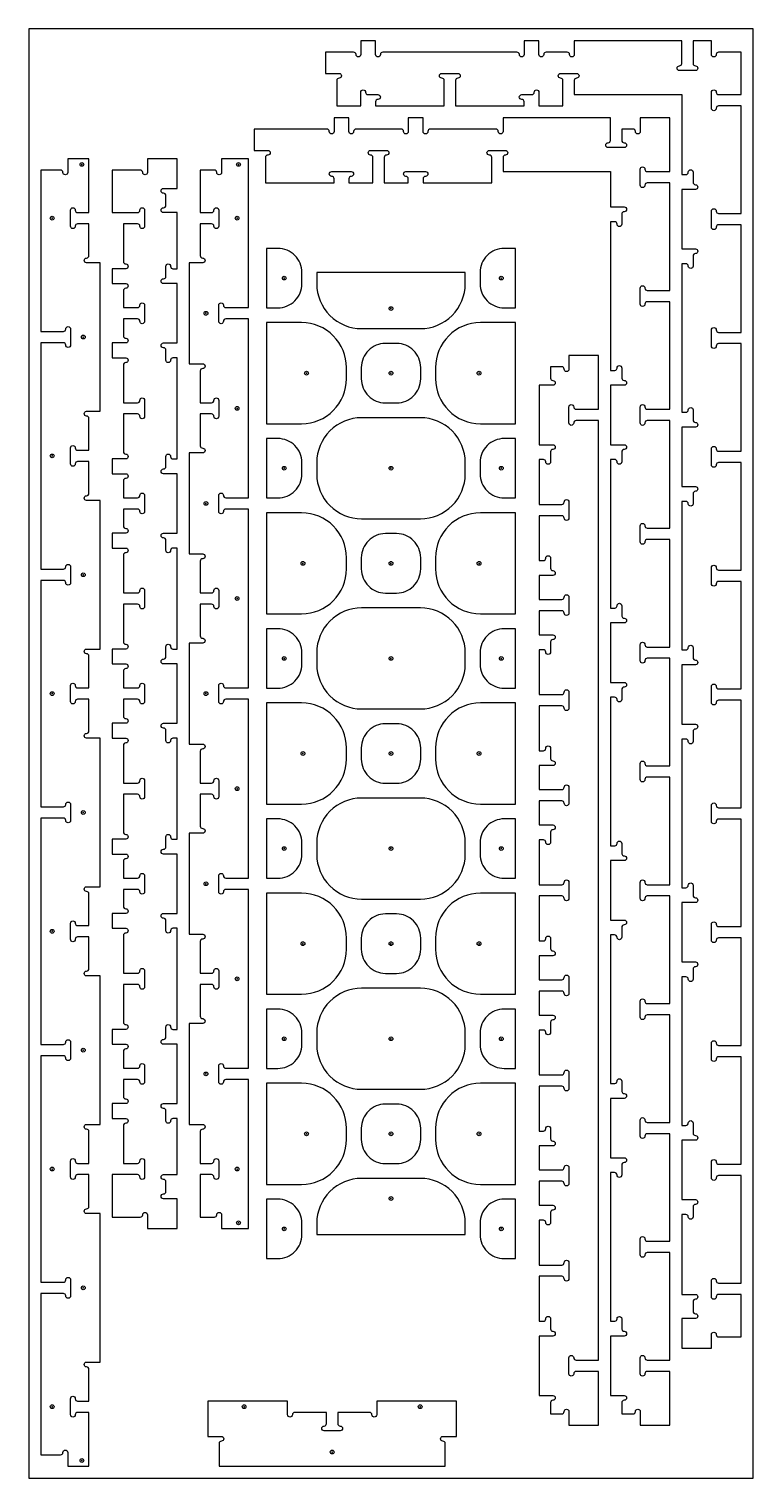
# Model space of a CAD drawing. Header units: inches. Extents: x 1367 to 1651, y -1653 to -1438.
# Drawn here: x 1445.7 to 1493.7, y -1534.4 to -1438.4 of the extents above; entities that cross this region are included whole.
import ezdxf

# ---------------------------------------------------------------- set-up
doc = ezdxf.new("R2010")
doc.units = ezdxf.units.IN
doc.header["$MEASUREMENT"] = 0
for name, color, linetype in [('000_NOTES', 6, 'Continuous'), ('CUT_FASTENERS', 1, 'Continuous'), ('CUT_THRU', 7, 'Continuous')]:
    doc.layers.add(name, color=color, linetype=linetype)

# ---------------------------------------------------------------- blocks, each defined once
blk = doc.blocks.new('FASTENER')
blk.add_circle((0, 0), 0.125)
blk.add_point((0, 0))

msp = doc.modelspace()

# ---------------------------------------------------------------- linework, layer by layer
at = {"layer": 'CUT_THRU'}
for points in [[(1492.932, -1514.39), (1491.436, -1514.39, 0.414214), (1491.278, -1514.547, -1), (1490.963, -1514.547), (1490.963, -1513.484, -1), (1491.278, -1513.484, 0.414214), (1491.436, -1513.642), (1492.932, -1513.642), (1492.932, -1506.516), (1491.436, -1506.516, 0.414214), (1491.278, -1506.673, -1), (1490.963, -1506.673), (1490.963, -1505.61, -1), (1491.278, -1505.61, 0.414214), (1491.436, -1505.768), (1492.932, -1505.768), (1492.932, -1498.642), (1491.436, -1498.642, 0.414214), (1491.278, -1498.799, -1), (1490.963, -1498.799), (1490.963, -1497.736, -1), (1491.278, -1497.736, 0.414214), (1491.436, -1497.894), (1492.932, -1497.894), (1492.932, -1490.768), (1491.436, -1490.768, 0.414214), (1491.278, -1490.925, -1), (1490.963, -1490.925), (1490.963, -1489.862, -1), (1491.278, -1489.862, 0.414214), (1491.436, -1490.02), (1492.932, -1490.02), (1492.932, -1482.894), (1491.436, -1482.894, 0.414214), (1491.278, -1483.051, -1), (1490.963, -1483.051), (1490.963, -1481.988, -1), (1491.278, -1481.988, 0.414214), (1491.436, -1482.146), (1492.932, -1482.146), (1492.932, -1475.02), (1491.436, -1475.02, 0.414214), (1491.278, -1475.177, -1), (1490.963, -1475.177), (1490.963, -1474.114, -1), (1491.278, -1474.114, 0.414214), (1491.436, -1474.272), (1492.932, -1474.272), (1492.932, -1467.146), (1491.436, -1467.146, 0.414214), (1491.278, -1467.303, -1), (1490.963, -1467.303), (1490.963, -1466.24, -1), (1491.278, -1466.24, 0.414214), (1491.436, -1466.398), (1492.932, -1466.398), (1492.932, -1459.272), (1491.436, -1459.272, 0.414214), (1491.278, -1459.429, -1), (1490.963, -1459.429), (1490.963, -1458.366, -1), (1491.278, -1458.366, 0.414214), (1491.436, -1458.524), (1492.932, -1458.524), (1492.932, -1451.398), (1491.436, -1451.398, 0.414214), (1491.278, -1451.555, -1), (1490.963, -1451.555), (1490.963, -1450.492, -1), (1491.278, -1450.492, 0.414214), (1491.436, -1450.65), (1492.932, -1450.65), (1492.932, -1443.524), (1491.436, -1443.524, 0.414214), (1491.278, -1443.681, -1), (1490.963, -1443.681), (1490.963, -1442.618, -1), (1491.278, -1442.618, 0.414214), (1491.436, -1442.776), (1492.932, -1442.776), (1492.932, -1439.961), (1491.436, -1439.961, 0.414214), (1491.278, -1440.118, -1), (1490.963, -1440.118), (1490.963, -1439.213), (1489.743, -1439.213), (1489.743, -1440.709, 0.414214), (1489.9, -1440.866, -1), (1489.9, -1441.181), (1488.837, -1441.181, -1), (1488.837, -1440.866, 0.414214), (1488.995, -1440.709), (1488.995, -1439.213), (1481.869, -1439.213), (1481.869, -1440.118, -1), (1481.554, -1440.118, 0.414214), (1481.396, -1439.961), (1479.999, -1439.961, 0.414214), (1479.841, -1440.118, -1), (1479.526, -1440.118), (1479.526, -1439.213), (1478.542, -1439.213), (1478.542, -1440.118, -1), (1478.227, -1440.118, 0.414214), (1478.069, -1439.961), (1469.172, -1439.961, 0.414214), (1469.014, -1440.118, -1), (1468.699, -1440.118), (1468.699, -1439.213), (1467.715, -1439.213), (1467.715, -1440.118, -1), (1467.4, -1440.118, 0.414214), (1467.243, -1439.961), (1465.373, -1439.961), (1465.373, -1441.368), (1466.278, -1441.368, -1), (1466.278, -1441.683, 0.414214), (1466.121, -1441.841), (1466.121, -1443.524), (1467.715, -1443.524), (1467.715, -1442.618, -1), (1468.03, -1442.618, 0.414214), (1468.188, -1442.776), (1468.857, -1442.776, -1), (1468.857, -1443.091, 0.414214), (1468.699, -1443.248), (1468.699, -1443.524), (1473.247, -1443.524), (1473.247, -1441.841, 0.414214), (1473.089, -1441.683, -1), (1473.089, -1441.368), (1474.152, -1441.368, -1), (1474.152, -1441.683, 0.414214), (1473.995, -1441.841), (1473.995, -1443.524), (1478.542, -1443.524), (1478.542, -1443.248, 0.414214), (1478.384, -1443.091, -1), (1478.384, -1442.776), (1479.054, -1442.776, 0.414214), (1479.211, -1442.618, -1), (1479.526, -1442.618), (1479.526, -1443.524), (1481.121, -1443.524), (1481.121, -1441.841, 0.414214), (1480.963, -1441.683, -1), (1480.963, -1441.368), (1482.026, -1441.368, -1), (1482.026, -1441.683, 0.414214), (1481.869, -1441.841), (1481.869, -1442.776), (1488.995, -1442.776), (1488.995, -1448.071), (1489.27, -1448.071, 0.414214), (1489.428, -1447.913, -1), (1489.743, -1447.913), (1489.743, -1448.583, 0.414214), (1489.9, -1448.74, -1), (1489.9, -1449.055), (1488.995, -1449.055), (1488.995, -1452.992), (1489.9, -1452.992, -1), (1489.9, -1453.307, 0.414214), (1489.743, -1453.465), (1489.743, -1454.134, -1), (1489.428, -1454.134, 0.414214), (1489.27, -1453.976), (1488.995, -1453.976), (1488.995, -1463.819), (1489.27, -1463.819, 0.414214), (1489.428, -1463.662, -1), (1489.743, -1463.662), (1489.743, -1464.331, 0.414214), (1489.9, -1464.488, -1), (1489.9, -1464.803), (1488.995, -1464.803), (1488.995, -1468.74), (1489.9, -1468.74, -1), (1489.9, -1469.055, 0.414214), (1489.743, -1469.213), (1489.743, -1469.882, -1), (1489.428, -1469.882, 0.414214), (1489.27, -1469.725), (1488.995, -1469.725), (1488.995, -1479.567), (1489.27, -1479.567, 0.414214), (1489.428, -1479.41, -1), (1489.743, -1479.41), (1489.743, -1480.079, 0.414214), (1489.9, -1480.236, -1), (1489.9, -1480.551), (1488.995, -1480.551), (1488.995, -1484.488), (1489.9, -1484.488, -1), (1489.9, -1484.803, 0.414214), (1489.743, -1484.961), (1489.743, -1485.63, -1), (1489.428, -1485.63, 0.414214), (1489.27, -1485.473), (1488.995, -1485.473), (1488.995, -1495.315), (1489.27, -1495.315, 0.414214), (1489.428, -1495.158, -1), (1489.743, -1495.158), (1489.743, -1495.827, 0.414214), (1489.9, -1495.984, -1), (1489.9, -1496.299), (1488.995, -1496.299), (1488.995, -1500.236), (1489.9, -1500.236, -1), (1489.9, -1500.551, 0.414214), (1489.743, -1500.709), (1489.743, -1501.378, -1), (1489.428, -1501.378, 0.414214), (1489.27, -1501.221), (1488.995, -1501.221), (1488.995, -1511.063), (1489.27, -1511.063, 0.414214), (1489.428, -1510.906, -1), (1489.743, -1510.906), (1489.743, -1511.575, 0.414214), (1489.9, -1511.732, -1), (1489.9, -1512.047), (1488.995, -1512.047), (1488.995, -1515.984), (1489.9, -1515.984, -1), (1489.9, -1516.299, 0.414214), (1489.743, -1516.457), (1489.743, -1517.126, -1), (1489.428, -1517.126, 0.414214), (1489.27, -1516.969), (1488.995, -1516.969), (1488.995, -1522.264), (1489.9, -1522.264, -1), (1489.9, -1522.579, 0.414214), (1489.743, -1522.736), (1489.743, -1523.386, 0.414214), (1489.9, -1523.543, -1), (1489.9, -1523.858), (1488.995, -1523.858), (1488.995, -1525.827), (1490.963, -1525.827), (1490.963, -1524.921, -1), (1491.278, -1524.921, 0.414214), (1491.436, -1525.079), (1492.932, -1525.079), (1492.932, -1522.264), (1491.436, -1522.264, 0.414214), (1491.278, -1522.421, -1), (1490.963, -1522.421), (1490.963, -1521.358, -1), (1491.278, -1521.358, 0.414214), (1491.436, -1521.516), (1492.932, -1521.516), (1492.932, -1514.39)], [(1488.207, -1519.488), (1486.711, -1519.488, 0.414214), (1486.554, -1519.646, -1), (1486.239, -1519.646), (1486.239, -1518.583, -1), (1486.554, -1518.583, 0.414214), (1486.711, -1518.74), (1488.207, -1518.74), (1488.207, -1511.614), (1486.711, -1511.614, 0.414214), (1486.554, -1511.772, -1), (1486.239, -1511.772), (1486.239, -1510.709, -1), (1486.554, -1510.709, 0.414214), (1486.711, -1510.866), (1488.207, -1510.866), (1488.207, -1503.74), (1486.711, -1503.74, 0.414214), (1486.554, -1503.898, -1), (1486.239, -1503.898), (1486.239, -1502.835, -1), (1486.554, -1502.835, 0.414214), (1486.711, -1502.992), (1488.207, -1502.992), (1488.207, -1495.866), (1486.711, -1495.866, 0.414214), (1486.554, -1496.024, -1), (1486.239, -1496.024), (1486.239, -1494.961, -1), (1486.554, -1494.961, 0.414214), (1486.711, -1495.118), (1488.207, -1495.118), (1488.207, -1487.992), (1486.711, -1487.992, 0.414214), (1486.554, -1488.15, -1), (1486.239, -1488.15), (1486.239, -1487.087, -1), (1486.554, -1487.087, 0.414214), (1486.711, -1487.244), (1488.207, -1487.244), (1488.207, -1480.118), (1486.711, -1480.118, 0.414214), (1486.554, -1480.276, -1), (1486.239, -1480.276), (1486.239, -1479.213, -1), (1486.554, -1479.213, 0.414214), (1486.711, -1479.37), (1488.207, -1479.37), (1488.207, -1472.244), (1486.711, -1472.244, 0.414214), (1486.554, -1472.402, -1), (1486.239, -1472.402), (1486.239, -1471.339, -1), (1486.554, -1471.339, 0.414214), (1486.711, -1471.496), (1488.207, -1471.496), (1488.207, -1464.37), (1486.711, -1464.37, 0.414214), (1486.554, -1464.528, -1), (1486.239, -1464.528), (1486.239, -1463.465, -1), (1486.554, -1463.465, 0.414214), (1486.711, -1463.622), (1488.207, -1463.622), (1488.207, -1456.496), (1486.711, -1456.496, 0.414214), (1486.554, -1456.654, -1), (1486.239, -1456.654), (1486.239, -1455.591, -1), (1486.554, -1455.591, 0.414214), (1486.711, -1455.748), (1488.207, -1455.748), (1488.207, -1448.622), (1486.711, -1448.622, 0.414214), (1486.554, -1448.78, -1), (1486.239, -1448.78), (1486.239, -1447.717, -1), (1486.554, -1447.717, 0.414214), (1486.711, -1447.874), (1488.207, -1447.874), (1488.207, -1444.311), (1486.239, -1444.311), (1486.239, -1445.217, -1), (1485.924, -1445.217, 0.414214), (1485.766, -1445.059), (1485.018, -1445.059), (1485.018, -1445.807, 0.414214), (1485.176, -1445.965, -1), (1485.176, -1446.28), (1484.113, -1446.28, -1), (1484.113, -1445.965, 0.414214), (1484.27, -1445.807), (1484.27, -1444.311), (1477.144, -1444.311), (1477.144, -1445.217, -1), (1476.829, -1445.217, 0.414214), (1476.672, -1445.059), (1472.321, -1445.059, 0.414214), (1472.164, -1445.217, -1), (1471.849, -1445.217), (1471.849, -1444.311), (1470.865, -1444.311), (1470.865, -1445.217, -1), (1470.55, -1445.217, 0.414214), (1470.392, -1445.059), (1467.4, -1445.059, 0.414214), (1467.243, -1445.217, -1), (1466.928, -1445.217), (1466.928, -1444.311), (1465.944, -1444.311), (1465.944, -1445.217, -1), (1465.629, -1445.217, 0.414214), (1465.471, -1445.059), (1460.648, -1445.059), (1460.648, -1446.467), (1461.554, -1446.467, -1), (1461.554, -1446.782, 0.414214), (1461.396, -1446.939), (1461.396, -1448.622), (1465.944, -1448.622), (1465.944, -1448.347, 0.414214), (1465.786, -1448.189, -1), (1465.786, -1447.874), (1467.085, -1447.874, -1), (1467.085, -1448.189, 0.414214), (1466.928, -1448.347), (1466.928, -1448.622), (1468.522, -1448.622), (1468.522, -1446.939, 0.414214), (1468.365, -1446.782, -1), (1468.365, -1446.467), (1469.428, -1446.467, -1), (1469.428, -1446.782, 0.414214), (1469.27, -1446.939), (1469.27, -1448.622), (1470.865, -1448.622), (1470.865, -1448.347, 0.414214), (1470.707, -1448.189, -1), (1470.707, -1447.874), (1472.007, -1447.874, -1), (1472.007, -1448.189, 0.414214), (1471.849, -1448.347), (1471.849, -1448.622), (1476.396, -1448.622), (1476.396, -1446.939, 0.414214), (1476.239, -1446.782, -1), (1476.239, -1446.467), (1477.302, -1446.467, -1), (1477.302, -1446.782, 0.414214), (1477.144, -1446.939), (1477.144, -1447.874), (1484.27, -1447.874), (1484.27, -1450.217), (1485.176, -1450.217, -1), (1485.176, -1450.532, 0.414214), (1485.018, -1450.689), (1485.018, -1451.358, -1), (1484.703, -1451.358, 0.414214), (1484.546, -1451.201), (1484.27, -1451.201), (1484.27, -1461.043), (1484.559, -1461.043, 0.386882), (1484.702, -1460.886, -1), (1485.017, -1460.886), (1485.017, -1461.043), (1485.018, -1461.043), (1485.018, -1461.57, 0.386903), (1485.175, -1461.712, -1), (1485.176, -1462.027), (1485.018, -1462.028), (1484.27, -1462.028), (1484.27, -1465.965), (1485.018, -1465.965), (1485.176, -1465.965, -1), (1485.175, -1466.28, 0.442973), (1485.018, -1466.452), (1485.018, -1466.949), (1485.017, -1466.949), (1485.017, -1467.106, -1), (1484.702, -1467.106, 0.442995), (1484.529, -1466.949), (1484.27, -1466.949), (1484.27, -1476.791), (1484.561, -1476.791, 0.386903), (1484.703, -1476.634, -1), (1485.018, -1476.634), (1485.018, -1476.791), (1485.018, -1477.318, 0.386903), (1485.175, -1477.46, -1), (1485.176, -1477.775), (1485.018, -1477.776), (1484.27, -1477.776), (1484.27, -1481.713), (1485.018, -1481.713), (1485.176, -1481.713, -1), (1485.175, -1482.028, 0.442973), (1485.018, -1482.2), (1485.018, -1482.697), (1485.017, -1482.697), (1485.017, -1482.854, -1), (1484.702, -1482.854, 0.442995), (1484.529, -1482.697), (1484.27, -1482.697), (1484.27, -1492.539), (1484.559, -1492.539, 0.386882), (1484.702, -1492.382, -1), (1485.017, -1492.382), (1485.017, -1492.539), (1485.018, -1492.539), (1485.018, -1493.066, 0.386903), (1485.175, -1493.209, -1), (1485.176, -1493.523), (1485.018, -1493.524), (1484.27, -1493.524), (1484.27, -1497.461), (1485.018, -1497.461), (1485.176, -1497.461, -1), (1485.175, -1497.776, 0.442973), (1485.018, -1497.948), (1485.018, -1498.445), (1485.018, -1498.602, -1), (1484.703, -1498.602, 0.442973), (1484.531, -1498.445), (1484.27, -1498.445), (1484.27, -1508.287), (1484.559, -1508.287, 0.386882), (1484.702, -1508.13, -1), (1485.017, -1508.13), (1485.017, -1508.287), (1485.018, -1508.287), (1485.018, -1508.814, 0.386903), (1485.175, -1508.957, -1), (1485.176, -1509.272), (1485.018, -1509.272), (1484.27, -1509.272), (1484.27, -1513.209), (1485.018, -1513.209), (1485.176, -1513.209, -1), (1485.175, -1513.524, 0.442973), (1485.018, -1513.696), (1485.018, -1514.193), (1485.017, -1514.193), (1485.017, -1514.35, -1), (1484.702, -1514.35, 0.442995), (1484.529, -1514.193), (1484.27, -1514.193), (1484.27, -1524.036), (1484.559, -1524.036, 0.386882), (1484.702, -1523.879, -1), (1485.017, -1523.878), (1485.017, -1524.036), (1485.018, -1524.036), (1485.018, -1524.562, 0.386903), (1485.175, -1524.705, -1), (1485.176, -1525.02), (1485.018, -1525.02), (1484.27, -1525.02), (1484.27, -1528.957), (1485.018, -1528.957), (1485.176, -1528.957, -1), (1485.175, -1529.272, 0.442973), (1485.018, -1529.445), (1485.018, -1530.177), (1485.766, -1530.177, 0.414214), (1485.924, -1530.02, -1), (1486.239, -1530.02), (1486.239, -1530.925), (1488.207, -1530.925), (1488.207, -1527.362), (1486.711, -1527.362, 0.414214), (1486.554, -1527.52, -1), (1486.239, -1527.52), (1486.239, -1526.457, -1), (1486.554, -1526.457, 0.414214), (1486.711, -1526.614), (1488.207, -1526.614), (1488.207, -1519.488)], [(1450.444, -1485.41), (1449.538, -1485.41, -1), (1449.538, -1485.095, 0.414214), (1449.695, -1484.937), (1449.695, -1482.831), (1448.947, -1482.831, 0.414214), (1448.79, -1482.988, -1), (1448.475, -1482.988), (1448.475, -1481.925, -1), (1448.79, -1481.925, 0.414214), (1448.947, -1482.083), (1449.695, -1482.083), (1449.695, -1479.976, 0.414214), (1449.538, -1479.819, -1), (1449.538, -1479.504), (1450.444, -1479.504), (1450.444, -1469.662), (1449.538, -1469.662, -1), (1449.538, -1469.347, 0.414214), (1449.695, -1469.189), (1449.695, -1467.083), (1448.947, -1467.083, 0.414214), (1448.79, -1467.24, -1), (1448.475, -1467.24), (1448.475, -1466.177, -1), (1448.79, -1466.177, 0.414214), (1448.947, -1466.335), (1449.695, -1466.335), (1449.695, -1464.228, 0.414214), (1449.538, -1464.071, -1), (1449.538, -1463.756), (1450.444, -1463.756), (1450.444, -1453.913), (1449.538, -1453.913, -1), (1449.538, -1453.599, 0.414214), (1449.695, -1453.441), (1449.695, -1451.335), (1448.947, -1451.335, 0.414214), (1448.79, -1451.492, -1), (1448.475, -1451.492), (1448.475, -1450.429, -1), (1448.79, -1450.429, 0.414214), (1448.947, -1450.587), (1449.695, -1450.587), (1449.695, -1447.024), (1448.288, -1447.024), (1448.288, -1447.929, -1), (1447.973, -1447.929, 0.414214), (1447.816, -1447.772), (1446.507, -1447.772), (1446.507, -1458.461), (1448.003, -1458.461, 0.414214), (1448.16, -1458.303, -1), (1448.475, -1458.303), (1448.475, -1459.366, -1), (1448.16, -1459.366, 0.414214), (1448.003, -1459.209), (1446.507, -1459.209), (1446.507, -1474.209), (1448.003, -1474.209, 0.414214), (1448.16, -1474.051, -1), (1448.475, -1474.051), (1448.475, -1475.114, -1), (1448.16, -1475.114, 0.414214), (1448.003, -1474.957), (1446.507, -1474.957), (1446.507, -1489.957), (1448.003, -1489.957, 0.414214), (1448.16, -1489.799, -1), (1448.475, -1489.799), (1448.475, -1490.862, -1), (1448.16, -1490.862, 0.414214), (1448.003, -1490.705), (1446.507, -1490.705), (1446.507, -1505.705), (1448.003, -1505.705, 0.414214), (1448.16, -1505.547, -1), (1448.475, -1505.547), (1448.475, -1506.61, -1), (1448.16, -1506.61, 0.414214), (1448.003, -1506.453), (1446.507, -1506.453), (1446.507, -1521.453), (1448.003, -1521.453, 0.414214), (1448.16, -1521.295, -1), (1448.475, -1521.295), (1448.475, -1522.358, -1), (1448.16, -1522.358, 0.414214), (1448.003, -1522.201), (1446.507, -1522.201), (1446.507, -1532.89), (1447.816, -1532.89, 0.414214), (1447.973, -1532.732, -1), (1448.288, -1532.732), (1448.288, -1533.638), (1449.695, -1533.638), (1449.695, -1530.075), (1448.947, -1530.075, 0.414214), (1448.79, -1530.232, -1), (1448.475, -1530.232), (1448.475, -1529.169, -1), (1448.79, -1529.169, 0.414214), (1448.947, -1529.327), (1449.695, -1529.327), (1449.695, -1527.221, 0.414214), (1449.538, -1527.063, -1), (1449.538, -1526.748), (1450.444, -1526.748), (1450.444, -1516.906), (1449.538, -1516.906, -1), (1449.538, -1516.591, 0.414214), (1449.695, -1516.433), (1449.695, -1514.327), (1448.947, -1514.327, 0.414214), (1448.79, -1514.484, -1), (1448.475, -1514.484), (1448.475, -1513.421, -1), (1448.79, -1513.421, 0.414214), (1448.947, -1513.579), (1449.695, -1513.579), (1449.695, -1511.473, 0.414214), (1449.538, -1511.315, -1), (1449.538, -1511), (1450.444, -1511), (1450.444, -1501.158), (1449.538, -1501.158, -1), (1449.538, -1500.843, 0.414214), (1449.695, -1500.685), (1449.695, -1498.579), (1448.947, -1498.579, 0.414214), (1448.79, -1498.736, -1), (1448.475, -1498.736), (1448.475, -1497.673, -1), (1448.79, -1497.673, 0.414214), (1448.947, -1497.831), (1449.695, -1497.831), (1449.695, -1495.725, 0.414214), (1449.538, -1495.567, -1), (1449.538, -1495.252), (1450.444, -1495.252), (1450.444, -1485.41)], [(1455.542, -1485.41), (1455.266, -1485.41, 0.414214), (1455.109, -1485.567, -1), (1454.794, -1485.567), (1454.794, -1484.898, 0.414214), (1454.636, -1484.74, -1), (1454.636, -1484.425), (1455.542, -1484.425), (1455.542, -1480.488), (1454.636, -1480.488, -1), (1454.636, -1480.173, 0.414214), (1454.794, -1480.016), (1454.794, -1479.347, -1), (1455.109, -1479.347, 0.414214), (1455.266, -1479.504), (1455.542, -1479.504), (1455.542, -1472.811), (1455.266, -1472.811, 0.414214), (1455.109, -1472.969, -1), (1454.794, -1472.969), (1454.794, -1472.299, 0.414214), (1454.636, -1472.142, -1), (1454.636, -1471.827), (1455.542, -1471.827), (1455.542, -1467.89), (1454.636, -1467.89, -1), (1454.636, -1467.575, 0.414214), (1454.794, -1467.417), (1454.794, -1466.748, -1), (1455.109, -1466.748, 0.414214), (1455.266, -1466.906), (1455.542, -1466.906), (1455.542, -1460.213), (1455.266, -1460.213, 0.414214), (1455.109, -1460.37, -1), (1454.794, -1460.37), (1454.794, -1459.701, 0.414214), (1454.636, -1459.543, -1), (1454.636, -1459.228), (1455.542, -1459.228), (1455.542, -1455.291), (1454.636, -1455.291, -1), (1454.636, -1454.976, 0.414214), (1454.794, -1454.819), (1454.794, -1454.15, -1), (1455.109, -1454.15, 0.414214), (1455.266, -1454.307), (1455.542, -1454.307), (1455.542, -1450.587), (1454.636, -1450.587, -1), (1454.636, -1450.272, 0.414214), (1454.794, -1450.114), (1454.794, -1449.465, 0.414214), (1454.636, -1449.307, -1), (1454.636, -1448.992), (1455.542, -1448.992), (1455.542, -1447.024), (1453.573, -1447.024), (1453.573, -1447.929, -1), (1453.258, -1447.929, 0.414214), (1453.101, -1447.772), (1451.231, -1447.772), (1451.231, -1450.587), (1452.914, -1450.587, 0.414214), (1453.071, -1450.429, -1), (1453.386, -1450.429), (1453.386, -1451.492, -1), (1453.071, -1451.492, 0.414214), (1452.914, -1451.335), (1451.979, -1451.335), (1451.979, -1453.835, 0.414214), (1452.136, -1453.992, -1), (1452.136, -1454.307), (1451.231, -1454.307), (1451.231, -1455.291), (1452.136, -1455.291, -1), (1452.136, -1455.606, 0.414214), (1451.979, -1455.764), (1451.979, -1456.886), (1452.914, -1456.886, 0.414214), (1453.071, -1456.728, -1), (1453.386, -1456.728), (1453.386, -1457.791, -1), (1453.071, -1457.791, 0.414214), (1452.914, -1457.634), (1451.979, -1457.634), (1451.979, -1458.756, 0.414214), (1452.136, -1458.913, -1), (1452.136, -1459.228), (1451.231, -1459.228), (1451.231, -1460.213), (1452.136, -1460.213, -1), (1452.136, -1460.528, 0.414214), (1451.979, -1460.685), (1451.979, -1463.185), (1452.914, -1463.185, 0.414214), (1453.071, -1463.028, -1), (1453.386, -1463.028), (1453.386, -1464.091, -1), (1453.071, -1464.091, 0.414214), (1452.914, -1463.933), (1451.979, -1463.933), (1451.979, -1466.433, 0.414214), (1452.136, -1466.591, -1), (1452.136, -1466.906), (1451.231, -1466.906), (1451.231, -1467.89), (1452.136, -1467.89, -1), (1452.136, -1468.205, 0.414214), (1451.979, -1468.362), (1451.979, -1469.484), (1452.914, -1469.484, 0.414214), (1453.071, -1469.327, -1), (1453.386, -1469.327), (1453.386, -1470.39, -1), (1453.071, -1470.39, 0.414214), (1452.914, -1470.232), (1451.979, -1470.232), (1451.979, -1471.354, 0.414214), (1452.136, -1471.512, -1), (1452.136, -1471.827), (1451.231, -1471.827), (1451.231, -1472.811), (1452.136, -1472.811, -1), (1452.136, -1473.126, 0.414214), (1451.979, -1473.284), (1451.979, -1475.784), (1452.914, -1475.784, 0.414214), (1453.071, -1475.626, -1), (1453.386, -1475.626), (1453.386, -1476.689, -1), (1453.071, -1476.689, 0.414214), (1452.914, -1476.532), (1451.979, -1476.532), (1451.979, -1479.032, 0.414214), (1452.136, -1479.189, -1), (1452.136, -1479.504), (1451.231, -1479.504), (1451.231, -1480.488), (1452.136, -1480.488, -1), (1452.136, -1480.803, 0.414214), (1451.979, -1480.961), (1451.979, -1482.083), (1452.914, -1482.083, 0.414214), (1453.071, -1481.925, -1), (1453.386, -1481.925), (1453.386, -1482.988, -1), (1453.071, -1482.988, 0.414214), (1452.914, -1482.831), (1451.979, -1482.831), (1451.979, -1483.953, 0.414214), (1452.136, -1484.11, -1), (1452.136, -1484.425), (1451.231, -1484.425), (1451.231, -1485.41), (1452.136, -1485.41, -1), (1452.136, -1485.725, 0.414214), (1451.979, -1485.882), (1451.979, -1488.382), (1452.914, -1488.382, 0.414214), (1453.071, -1488.225, -1), (1453.386, -1488.225), (1453.386, -1489.287, -1), (1453.071, -1489.287, 0.414214), (1452.914, -1489.13), (1451.979, -1489.13), (1451.979, -1491.63, 0.414214), (1452.136, -1491.787, -1), (1452.136, -1492.102), (1451.231, -1492.102), (1451.231, -1493.087), (1452.136, -1493.087, -1), (1452.136, -1493.402, 0.414214), (1451.979, -1493.559), (1451.979, -1494.681), (1452.914, -1494.681, 0.414214), (1453.071, -1494.524, -1), (1453.386, -1494.524), (1453.386, -1495.587, -1), (1453.071, -1495.587, 0.414214), (1452.914, -1495.429), (1451.979, -1495.429), (1451.979, -1496.551, 0.414214), (1452.136, -1496.709, -1), (1452.136, -1497.024), (1451.231, -1497.024), (1451.231, -1498.008), (1452.136, -1498.008, -1), (1452.136, -1498.323, 0.414214), (1451.979, -1498.48), (1451.979, -1500.98), (1452.914, -1500.98, 0.414214), (1453.071, -1500.823, -1), (1453.386, -1500.823), (1453.386, -1501.886, -1), (1453.071, -1501.886, 0.414214), (1452.914, -1501.728), (1451.979, -1501.728), (1451.979, -1504.228, 0.414214), (1452.136, -1504.386, -1), (1452.136, -1504.701), (1451.231, -1504.701), (1451.231, -1505.685), (1452.136, -1505.685, -1), (1452.136, -1506, 0.414214), (1451.979, -1506.158), (1451.979, -1507.28), (1452.914, -1507.28, 0.414214), (1453.071, -1507.122, -1), (1453.386, -1507.122), (1453.386, -1508.185, -1), (1453.071, -1508.185, 0.414214), (1452.914, -1508.028), (1451.979, -1508.028), (1451.979, -1509.15, 0.414214), (1452.136, -1509.307, -1), (1452.136, -1509.622), (1451.231, -1509.622), (1451.231, -1510.606), (1452.136, -1510.606, -1), (1452.136, -1510.921, 0.414214), (1451.979, -1511.079), (1451.979, -1513.579), (1452.914, -1513.579, 0.414214), (1453.071, -1513.421, -1), (1453.386, -1513.421), (1453.386, -1514.484, -1), (1453.071, -1514.484, 0.414214), (1452.914, -1514.327), (1451.231, -1514.327), (1451.231, -1517.142), (1453.101, -1517.142, 0.414214), (1453.258, -1516.984, -1), (1453.573, -1516.984), (1453.573, -1517.89), (1455.542, -1517.89), (1455.542, -1515.921), (1454.636, -1515.921, -1), (1454.636, -1515.606, 0.414214), (1454.794, -1515.449), (1454.794, -1514.799, 0.414214), (1454.636, -1514.642, -1), (1454.636, -1514.327), (1455.542, -1514.327), (1455.542, -1510.606), (1455.266, -1510.606, 0.414214), (1455.109, -1510.764, -1), (1454.794, -1510.764), (1454.794, -1510.095, 0.414214), (1454.636, -1509.937, -1), (1454.636, -1509.622), (1455.542, -1509.622), (1455.542, -1505.685), (1454.636, -1505.685, -1), (1454.636, -1505.37, 0.414214), (1454.794, -1505.213), (1454.794, -1504.543, -1), (1455.109, -1504.543, 0.414214), (1455.266, -1504.701), (1455.542, -1504.701), (1455.542, -1498.008), (1455.266, -1498.008, 0.414214), (1455.109, -1498.165, -1), (1454.794, -1498.165), (1454.794, -1497.496, 0.414214), (1454.636, -1497.339, -1), (1454.636, -1497.024), (1455.542, -1497.024), (1455.542, -1493.087), (1454.636, -1493.087, -1), (1454.636, -1492.772, 0.414214), (1454.794, -1492.614), (1454.794, -1491.945, -1), (1455.109, -1491.945, 0.414214), (1455.266, -1492.102), (1455.542, -1492.102), (1455.542, -1485.41)], [(1460.266, -1482.831), (1458.77, -1482.831, 0.414214), (1458.613, -1482.988, -1), (1458.298, -1482.988), (1458.298, -1481.925, -1), (1458.613, -1481.925, 0.414214), (1458.77, -1482.083), (1460.266, -1482.083), (1460.266, -1470.232), (1458.77, -1470.232, 0.414214), (1458.613, -1470.39, -1), (1458.298, -1470.39), (1458.298, -1469.327, -1), (1458.613, -1469.327, 0.414214), (1458.77, -1469.484), (1460.266, -1469.484), (1460.266, -1457.634), (1458.77, -1457.634, 0.414214), (1458.613, -1457.791, -1), (1458.298, -1457.791), (1458.298, -1456.728, -1), (1458.613, -1456.728, 0.414214), (1458.77, -1456.886), (1460.266, -1456.886), (1460.266, -1447.024), (1458.485, -1447.024), (1458.485, -1447.929, -1), (1458.17, -1447.929, 0.414214), (1458.012, -1447.772), (1457.077, -1447.772), (1457.077, -1450.587), (1457.825, -1450.587, 0.414214), (1457.983, -1450.429, -1), (1458.298, -1450.429), (1458.298, -1451.492, -1), (1457.983, -1451.492, 0.414214), (1457.825, -1451.335), (1457.077, -1451.335), (1457.077, -1453.441, 0.414214), (1457.235, -1453.599, -1), (1457.235, -1453.913), (1456.329, -1453.913), (1456.329, -1460.606), (1457.235, -1460.606, -1), (1457.235, -1460.921, 0.414214), (1457.077, -1461.079), (1457.077, -1463.185), (1457.825, -1463.185, 0.414214), (1457.983, -1463.028, -1), (1458.298, -1463.028), (1458.298, -1464.091, -1), (1457.983, -1464.091, 0.414214), (1457.825, -1463.933), (1457.077, -1463.933), (1457.077, -1466.039, 0.414214), (1457.235, -1466.197, -1), (1457.235, -1466.512), (1456.329, -1466.512), (1456.329, -1473.205), (1457.235, -1473.205, -1), (1457.235, -1473.52, 0.414214), (1457.077, -1473.677), (1457.077, -1475.784), (1457.825, -1475.784, 0.414214), (1457.983, -1475.626, -1), (1458.298, -1475.626), (1458.298, -1476.689, -1), (1457.983, -1476.689, 0.414214), (1457.825, -1476.532), (1457.077, -1476.532), (1457.077, -1478.638, 0.414214), (1457.235, -1478.795, -1), (1457.235, -1479.11), (1456.329, -1479.11), (1456.329, -1485.803), (1457.235, -1485.803, -1), (1457.235, -1486.118, 0.414214), (1457.077, -1486.276), (1457.077, -1488.382), (1457.825, -1488.382, 0.414214), (1457.983, -1488.225, -1), (1458.298, -1488.225), (1458.298, -1489.287, -1), (1457.983, -1489.287, 0.414214), (1457.825, -1489.13), (1457.077, -1489.13), (1457.077, -1491.236, 0.414214), (1457.235, -1491.394, -1), (1457.235, -1491.709), (1456.329, -1491.709), (1456.329, -1498.402), (1457.235, -1498.402, -1), (1457.235, -1498.717, 0.414214), (1457.077, -1498.874), (1457.077, -1500.98), (1457.825, -1500.98, 0.414214), (1457.983, -1500.823, -1), (1458.298, -1500.823), (1458.298, -1501.886, -1), (1457.983, -1501.886, 0.414214), (1457.825, -1501.728), (1457.077, -1501.728), (1457.077, -1503.835, 0.414214), (1457.235, -1503.992, -1), (1457.235, -1504.307), (1456.329, -1504.307), (1456.329, -1511), (1457.235, -1511, -1), (1457.235, -1511.315, 0.414214), (1457.077, -1511.473), (1457.077, -1513.579), (1457.825, -1513.579, 0.414214), (1457.983, -1513.421, -1), (1458.298, -1513.421), (1458.298, -1514.484, -1), (1457.983, -1514.484, 0.414214), (1457.825, -1514.327), (1457.077, -1514.327), (1457.077, -1517.142), (1458.012, -1517.142, 0.414214), (1458.17, -1516.984, -1), (1458.485, -1516.984), (1458.485, -1517.89), (1460.266, -1517.89), (1460.266, -1508.028), (1458.77, -1508.028, 0.414214), (1458.613, -1508.185, -1), (1458.298, -1508.185), (1458.298, -1507.122, -1), (1458.613, -1507.122, 0.414214), (1458.77, -1507.28), (1460.266, -1507.28), (1460.266, -1495.429), (1458.77, -1495.429, 0.414214), (1458.613, -1495.587, -1), (1458.298, -1495.587), (1458.298, -1494.524, -1), (1458.613, -1494.524, 0.414214), (1458.77, -1494.681), (1460.266, -1494.681), (1460.266, -1482.831)], [(1463.814, -1454.555, 0.414214), (1462.219, -1452.961), (1461.471, -1452.961), (1461.471, -1456.898), (1462.219, -1456.898, 0.414214), (1463.814, -1455.303), (1463.814, -1454.555, 0.414214)], [(1477.967, -1452.961), (1477.219, -1452.961, 0.414214), (1475.625, -1454.555), (1475.625, -1455.303, 0.414214), (1477.219, -1456.898), (1477.967, -1456.898), (1477.967, -1452.961)], [(1474.64, -1455.303), (1474.64, -1454.555), (1464.798, -1454.555), (1464.798, -1455.303, 0.414214), (1467.77, -1458.276), (1471.668, -1458.276, 0.414214), (1474.64, -1455.303)], [(1466.766, -1461.602), (1466.766, -1460.854, 0.414214), (1463.794, -1457.882), (1461.471, -1457.882), (1461.471, -1464.575), (1463.794, -1464.575, 0.414214), (1466.766, -1461.602)], [(1477.967, -1457.882), (1475.644, -1457.882, 0.414214), (1472.672, -1460.854), (1472.672, -1461.602, 0.414214), (1475.644, -1464.575), (1477.967, -1464.575), (1477.967, -1457.882)], [(1470.093, -1459.26), (1469.345, -1459.26, 0.414214), (1467.751, -1460.854), (1467.751, -1461.602, 0.414214), (1469.345, -1463.197), (1470.093, -1463.197, 0.414214), (1471.688, -1461.602), (1471.688, -1460.854, 0.414214), (1470.093, -1459.26)], [(1483.483, -1464.37), (1481.987, -1464.37, 0.414214), (1481.829, -1464.528, -1), (1481.514, -1464.528), (1481.514, -1463.465, -1), (1481.829, -1463.465, 0.414214), (1481.987, -1463.622), (1483.483, -1463.622), (1483.483, -1460.059), (1481.514, -1460.059), (1481.514, -1460.965, -1), (1481.199, -1460.965, 0.414214), (1481.042, -1460.807), (1480.294, -1460.807), (1480.294, -1461.555, 0.414214), (1480.451, -1461.713, -1), (1480.451, -1462.028), (1479.546, -1462.028), (1479.546, -1465.965), (1480.451, -1465.965, -1), (1480.451, -1466.28, 0.414214), (1480.294, -1466.437), (1480.294, -1467.106, -1), (1479.979, -1467.106, 0.414214), (1479.821, -1466.949), (1479.546, -1466.949), (1479.546, -1469.921), (1481.042, -1469.921, 0.414214), (1481.199, -1469.764, -1), (1481.514, -1469.764), (1481.514, -1470.827, -1), (1481.199, -1470.827, 0.414214), (1481.042, -1470.669), (1479.546, -1470.669), (1479.546, -1473.642), (1479.821, -1473.642, 0.414214), (1479.979, -1473.484, -1), (1480.294, -1473.484), (1480.294, -1474.154, 0.414214), (1480.451, -1474.311, -1), (1480.451, -1474.626), (1479.546, -1474.626), (1479.546, -1476.221), (1481.042, -1476.221, 0.414214), (1481.199, -1476.063, -1), (1481.514, -1476.063), (1481.514, -1477.126, -1), (1481.199, -1477.126, 0.414214), (1481.042, -1476.969), (1479.546, -1476.969), (1479.546, -1478.563), (1480.451, -1478.563, -1), (1480.451, -1478.878, 0.414214), (1480.294, -1479.036), (1480.294, -1479.705, -1), (1479.979, -1479.705, 0.414214), (1479.821, -1479.547), (1479.546, -1479.547), (1479.546, -1482.52), (1481.042, -1482.52, 0.414214), (1481.199, -1482.362, -1), (1481.514, -1482.362), (1481.514, -1483.425, -1), (1481.199, -1483.425, 0.414214), (1481.042, -1483.268), (1479.546, -1483.268), (1479.546, -1486.24), (1479.821, -1486.24, 0.414214), (1479.979, -1486.083, -1), (1480.294, -1486.083), (1480.294, -1486.752, 0.414214), (1480.451, -1486.91, -1), (1480.451, -1487.225), (1479.546, -1487.225), (1479.546, -1488.819), (1481.042, -1488.819, 0.414214), (1481.199, -1488.662, -1), (1481.514, -1488.662), (1481.514, -1489.725, -1), (1481.199, -1489.725, 0.414214), (1481.042, -1489.567), (1479.546, -1489.567), (1479.546, -1491.162), (1480.451, -1491.162, -1), (1480.451, -1491.476, 0.414214), (1480.294, -1491.634), (1480.294, -1492.303, -1), (1479.979, -1492.303, 0.414214), (1479.821, -1492.146), (1479.546, -1492.146), (1479.546, -1495.118), (1481.042, -1495.118, 0.414214), (1481.199, -1494.961, -1), (1481.514, -1494.961), (1481.514, -1496.024, -1), (1481.199, -1496.024, 0.414214), (1481.042, -1495.866), (1479.546, -1495.866), (1479.546, -1498.839), (1479.821, -1498.839, 0.414214), (1479.979, -1498.681, -1), (1480.294, -1498.681), (1480.294, -1499.35, 0.414214), (1480.451, -1499.508, -1), (1480.451, -1499.823), (1479.546, -1499.823), (1479.546, -1501.417), (1481.042, -1501.417, 0.414214), (1481.199, -1501.26, -1), (1481.514, -1501.26), (1481.514, -1502.323, -1), (1481.199, -1502.323, 0.414214), (1481.042, -1502.165), (1479.546, -1502.165), (1479.546, -1503.76), (1480.451, -1503.76, -1), (1480.451, -1504.075, 0.414214), (1480.294, -1504.232), (1480.294, -1504.902, -1), (1479.979, -1504.902, 0.414214), (1479.821, -1504.744), (1479.546, -1504.744), (1479.546, -1507.717), (1481.042, -1507.717, 0.414214), (1481.199, -1507.559, -1), (1481.514, -1507.559), (1481.514, -1508.622, -1), (1481.199, -1508.622, 0.414214), (1481.042, -1508.465), (1479.546, -1508.465), (1479.546, -1511.437), (1479.821, -1511.437, 0.414214), (1479.979, -1511.28, -1), (1480.294, -1511.28), (1480.294, -1511.949, 0.414214), (1480.451, -1512.106, -1), (1480.451, -1512.421), (1479.546, -1512.421), (1479.546, -1514.016), (1481.042, -1514.016, 0.414214), (1481.199, -1513.858, -1), (1481.514, -1513.858), (1481.514, -1514.921, -1), (1481.199, -1514.921, 0.414214), (1481.042, -1514.764), (1479.546, -1514.764), (1479.546, -1516.358), (1480.451, -1516.358, -1), (1480.451, -1516.673, 0.414214), (1480.294, -1516.831), (1480.294, -1517.5, -1), (1479.979, -1517.5, 0.414214), (1479.821, -1517.343), (1479.546, -1517.343), (1479.546, -1520.315), (1481.042, -1520.315, 0.414214), (1481.199, -1520.158, -1), (1481.514, -1520.158), (1481.514, -1521.221, -1), (1481.199, -1521.221, 0.414214), (1481.042, -1521.063), (1479.546, -1521.063), (1479.546, -1524.036), (1479.821, -1524.036, 0.414214), (1479.979, -1523.878, -1), (1480.294, -1523.878), (1480.294, -1524.547, 0.414214), (1480.451, -1524.705, -1), (1480.451, -1525.02), (1479.546, -1525.02), (1479.546, -1528.957), (1480.451, -1528.957, -1), (1480.451, -1529.272, 0.414214), (1480.294, -1529.429), (1480.294, -1530.177), (1481.042, -1530.177, 0.414214), (1481.199, -1530.02, -1), (1481.514, -1530.02), (1481.514, -1530.925), (1483.483, -1530.925), (1483.483, -1527.362), (1481.987, -1527.362, 0.414214), (1481.829, -1527.52, -1), (1481.514, -1527.52), (1481.514, -1526.457, -1), (1481.829, -1526.457, 0.414214), (1481.987, -1526.614), (1483.483, -1526.614), (1483.483, -1464.37)], [(1471.668, -1464.181), (1467.77, -1464.181, 0.414214), (1464.798, -1467.154), (1464.798, -1467.902, 0.414214), (1467.77, -1470.874), (1471.668, -1470.874, 0.414214), (1474.64, -1467.902), (1474.64, -1467.154, 0.414214), (1471.668, -1464.181)], [(1462.219, -1465.559), (1461.471, -1465.559), (1461.471, -1469.496), (1462.219, -1469.496, 0.414214), (1463.814, -1467.902), (1463.814, -1467.154, 0.414214), (1462.219, -1465.559)], [(1477.967, -1465.559), (1477.219, -1465.559, 0.414214), (1475.625, -1467.154), (1475.625, -1467.902, 0.414214), (1477.219, -1469.496), (1477.967, -1469.496), (1477.967, -1465.559)], [(1463.794, -1470.48), (1461.471, -1470.48), (1461.471, -1477.173), (1463.794, -1477.173, 0.414214), (1466.766, -1474.201), (1466.766, -1473.453, 0.414214), (1463.794, -1470.48)], [(1477.967, -1470.48), (1475.644, -1470.48, 0.414214), (1472.672, -1473.453), (1472.672, -1474.201, 0.414214), (1475.644, -1477.173), (1477.967, -1477.173), (1477.967, -1470.48)], [(1470.093, -1471.858), (1469.345, -1471.858, 0.414214), (1467.751, -1473.453), (1467.751, -1474.201, 0.414214), (1469.345, -1475.795), (1470.093, -1475.795, 0.414214), (1471.688, -1474.201), (1471.688, -1473.453, 0.414214), (1470.093, -1471.858)], [(1471.668, -1476.78), (1467.77, -1476.78, 0.414214), (1464.798, -1479.752), (1464.798, -1480.5, 0.414214), (1467.77, -1483.473), (1471.668, -1483.473, 0.414214), (1474.64, -1480.5), (1474.64, -1479.752, 0.414214), (1471.668, -1476.78)], [(1463.814, -1479.752, 0.414214), (1462.219, -1478.158), (1461.471, -1478.158), (1461.471, -1482.095), (1462.219, -1482.095, 0.414214), (1463.814, -1480.5), (1463.814, -1479.752, 0.414214)], [(1477.967, -1478.158), (1477.219, -1478.158, 0.414214), (1475.625, -1479.752), (1475.625, -1480.5, 0.414214), (1477.219, -1482.095), (1477.967, -1482.095), (1477.967, -1478.158)], [(1466.766, -1486.799), (1466.766, -1486.051, 0.414214), (1463.794, -1483.079), (1461.471, -1483.079), (1461.471, -1489.772), (1463.794, -1489.772, 0.414214), (1466.766, -1486.799)], [(1477.967, -1483.079), (1475.644, -1483.079, 0.414214), (1472.672, -1486.051), (1472.672, -1486.799, 0.414214), (1475.644, -1489.772), (1477.967, -1489.772), (1477.967, -1483.079)], [(1471.688, -1486.051, 0.414214), (1470.093, -1484.457), (1469.345, -1484.457, 0.414214), (1467.751, -1486.051), (1467.751, -1486.799, 0.414214), (1469.345, -1488.394), (1470.093, -1488.394, 0.414214), (1471.688, -1486.799), (1471.688, -1486.051, 0.414214)], [(1471.668, -1489.378), (1467.77, -1489.378, 0.414214), (1464.798, -1492.35), (1464.798, -1493.099, 0.414214), (1467.77, -1496.071), (1471.668, -1496.071, 0.414214), (1474.64, -1493.099), (1474.64, -1492.35, 0.414214), (1471.668, -1489.378)], [(1463.814, -1492.35, 0.414214), (1462.219, -1490.756), (1461.471, -1490.756), (1461.471, -1494.693), (1462.219, -1494.693, 0.414214), (1463.814, -1493.099), (1463.814, -1492.35, 0.414214)], [(1477.967, -1490.756), (1477.219, -1490.756, 0.414214), (1475.625, -1492.35), (1475.625, -1493.099, 0.414214), (1477.219, -1494.693), (1477.967, -1494.693), (1477.967, -1490.756)], [(1466.766, -1498.65, 0.414214), (1463.794, -1495.677), (1461.471, -1495.677), (1461.471, -1502.37), (1463.794, -1502.37, 0.414214), (1466.766, -1499.398), (1466.766, -1498.65, 0.414214)], [(1477.967, -1495.677), (1475.644, -1495.677, 0.414214), (1472.672, -1498.65), (1472.672, -1499.398, 0.414214), (1475.644, -1502.37), (1477.967, -1502.37), (1477.967, -1495.677)], [(1471.688, -1498.65, 0.414214), (1470.093, -1497.055), (1469.345, -1497.055, 0.414214), (1467.751, -1498.65), (1467.751, -1499.398, 0.414214), (1469.345, -1500.992), (1470.093, -1500.992, 0.414214), (1471.688, -1499.398), (1471.688, -1498.65, 0.414214)], [(1474.64, -1504.949, 0.414214), (1471.668, -1501.976), (1467.77, -1501.976, 0.414214), (1464.798, -1504.949), (1464.798, -1505.697, 0.414214), (1467.77, -1508.669), (1471.668, -1508.669, 0.414214), (1474.64, -1505.697), (1474.64, -1504.949, 0.414214)], [(1462.219, -1503.354), (1461.471, -1503.354), (1461.471, -1507.291), (1462.219, -1507.291, 0.414214), (1463.814, -1505.697), (1463.814, -1504.949, 0.414214), (1462.219, -1503.354)], [(1477.967, -1503.354), (1477.219, -1503.354, 0.414214), (1475.625, -1504.949), (1475.625, -1505.697, 0.414214), (1477.219, -1507.291), (1477.967, -1507.291), (1477.967, -1503.354)], [(1466.766, -1511.248, 0.414214), (1463.794, -1508.276), (1461.471, -1508.276), (1461.471, -1514.969), (1463.794, -1514.969, 0.414214), (1466.766, -1511.996), (1466.766, -1511.248, 0.414214)], [(1477.967, -1508.276), (1475.644, -1508.276, 0.414214), (1472.672, -1511.248), (1472.672, -1511.996, 0.414214), (1475.644, -1514.969), (1477.967, -1514.969), (1477.967, -1508.276)], [(1471.688, -1511.248, 0.414214), (1470.093, -1509.654), (1469.345, -1509.654, 0.414214), (1467.751, -1511.248), (1467.751, -1511.996, 0.414214), (1469.345, -1513.591), (1470.093, -1513.591, 0.414214), (1471.688, -1511.996), (1471.688, -1511.248, 0.414214)], [(1471.668, -1514.575), (1467.77, -1514.575, 0.414214), (1464.798, -1517.547), (1464.798, -1518.295), (1474.64, -1518.295), (1474.64, -1517.547, 0.414214), (1471.668, -1514.575)], [(1462.219, -1515.953), (1461.471, -1515.953), (1461.471, -1519.89), (1462.219, -1519.89, 0.414214), (1463.814, -1518.295), (1463.814, -1517.547, 0.414214), (1462.219, -1515.953)], [(1477.967, -1515.953), (1477.219, -1515.953, 0.414214), (1475.625, -1517.547), (1475.625, -1518.295, 0.414214), (1477.219, -1519.89), (1477.967, -1519.89), (1477.967, -1515.953)], [(1473.16, -1531.669), (1474.066, -1531.669), (1474.066, -1529.327), (1468.77, -1529.327), (1468.77, -1530.232, -1), (1468.455, -1530.232, 0.414214), (1468.298, -1530.075), (1466.192, -1530.075), (1466.192, -1530.823, 0.414214), (1466.349, -1530.98, -1), (1466.349, -1531.295), (1465.286, -1531.295, -1), (1465.286, -1530.98, 0.414214), (1465.444, -1530.823), (1465.444, -1530.075), (1463.337, -1530.075, 0.414214), (1463.18, -1530.232, -1), (1462.865, -1530.232), (1462.865, -1529.327), (1457.569, -1529.327), (1457.569, -1531.669), (1458.475, -1531.669, -1), (1458.475, -1531.984, 0.414214), (1458.318, -1532.142), (1458.318, -1533.638), (1473.318, -1533.638), (1473.318, -1532.142, 0.414214), (1473.16, -1531.984, -1), (1473.16, -1531.669)]]:
    msp.add_lwpolyline(points, format="xyb", close=True, dxfattribs=at)

# ---------------------------------------------------------------- block references
at = {"layer": 'CUT_FASTENERS', "xscale": 0.9973753280808704, "yscale": 0.9973753280808704, "zscale": 0.9973753280808704}
for p in [(1449.228, -1447.398), (1459.612, -1447.398), (1447.255, -1450.961), (1459.518, -1450.961), (1462.642, -1454.929), (1477.032, -1454.929), (1457.451, -1457.26), (1469.719, -1456.947), (1449.321, -1458.835), (1464.119, -1461.228), (1469.719, -1461.228), (1475.556, -1461.228), (1459.518, -1463.559), (1447.255, -1466.709), (1462.642, -1467.528), (1469.719, -1467.528), (1477.032, -1467.528), (1457.451, -1469.858), (1449.321, -1474.583), (1463.882, -1473.827), (1469.719, -1473.827), (1475.556, -1473.827), (1459.518, -1476.158), (1462.642, -1480.126), (1469.719, -1480.126), (1477.032, -1480.126), (1447.255, -1482.457), (1457.451, -1482.457), (1463.882, -1486.425), (1469.719, -1486.425), (1475.556, -1486.425), (1459.518, -1488.756), (1449.321, -1490.331), (1462.642, -1492.725), (1469.719, -1492.725), (1477.032, -1492.725), (1457.451, -1495.055), (1447.255, -1498.205), (1463.882, -1499.024), (1469.719, -1499.024), (1475.556, -1499.024), (1459.518, -1501.354), (1462.642, -1505.323), (1469.719, -1505.323), (1477.032, -1505.323), (1449.321, -1506.079), (1457.451, -1507.654), (1464.119, -1511.622), (1469.719, -1511.622), (1475.556, -1511.622), (1447.255, -1513.953), (1459.518, -1513.953), (1469.719, -1515.904), (1459.612, -1517.516), (1462.642, -1517.921), (1477.032, -1517.921), (1449.321, -1521.827), (1447.255, -1529.701), (1459.981, -1529.701), (1471.654, -1529.701), (1465.818, -1532.703), (1449.228, -1533.264)]:
    msp.add_blockref('FASTENER', p, dxfattribs=at)

# ---------------------------------------------------------------- meshes
at = {"layer": '000_NOTES'}
mesh = msp.add_polyface(dxfattribs=at)
corners = [(1445.719, -1534.425), (1445.719, -1438.425), (1493.719, -1438.425), (1493.719, -1534.425)]
mesh.append_faces([[corners[k] for k in face] for face in [(0, 3, 2, 1)]])

doc.saveas('drawing.dxf')
